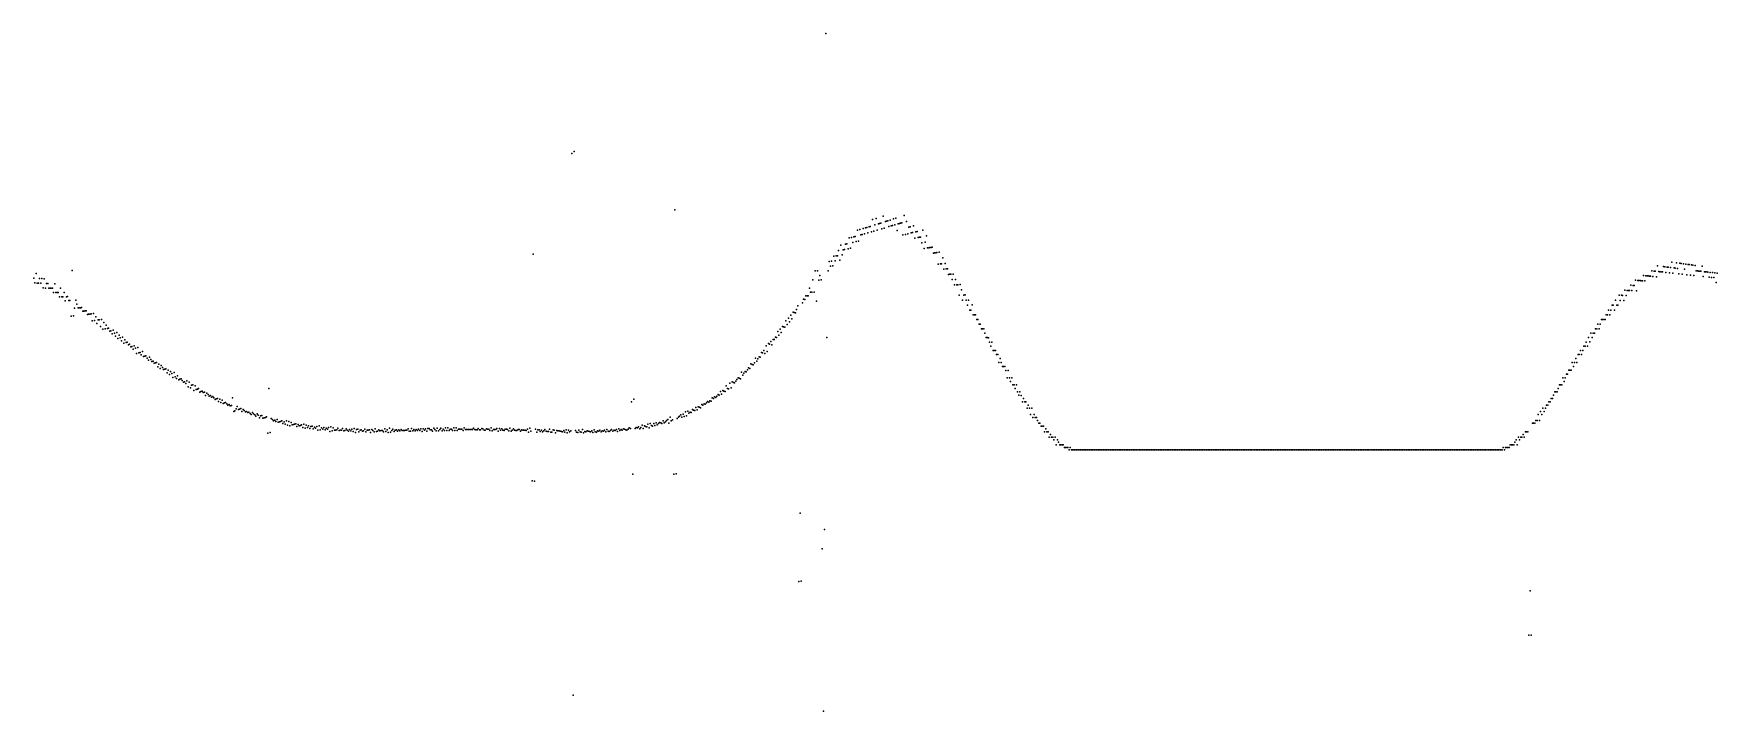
# Model space of a CAD drawing. Header units: metres. Extents: x 0 to 360, y 15 to 160.
import ezdxf

# ---------------------------------------------------------------- set-up
doc = ezdxf.new("R2010")
doc.units = ezdxf.units.M

msp = doc.modelspace()

# ---------------------------------------------------------------- linework, layer by layer
for p in [(169.5, 159.56), (115.25, 133.93), (115.75, 134.38), (137.25, 121.93), (179.5, 119.81), (180.25, 120.06), (180.75, 118.92), (181, 119), (181.25, 119.08), (181.75, 120.57), (182.25, 119.4), (182.5, 119.48), (182.75, 119.56), (183.25, 119.72), (184, 119.96), (184.5, 120.12), (185, 118.91), (185.25, 118.98), (185.5, 119.06), (185.75, 119.13), (186.25, 120.66), (186.75, 119.42), (174.5, 115.9), (175, 116.02), (175.5, 116.15), (175.75, 116.21), (176.25, 117.54), (176.5, 115.23), (176.75, 117.69), (177, 116.55), (177.25, 116.61), (177.5, 117.91), (177.75, 116.75), (178, 118.06), (178.25, 118.14), (178.5, 116.97), (178.75, 118.29), (179, 118.37), (179.25, 117.19), (179.75, 117.33), (180, 118.68), (180.5, 117.56), (181.5, 117.86), (182, 118.01), (183, 118.31), (183.5, 118.46), (183.75, 118.54), (184.25, 118.69), (184.75, 117.51), (186, 116.53), (186.5, 116.66), (187, 116.78), (187.25, 118.19), (187.5, 118.25), (187.75, 116.97), (188, 117.03), (188.25, 118.45), (188.5, 115.82), (188.75, 117.21), (189, 117.27), (189.25, 115.98), (189.5, 116.04), (189.75, 116.09), (190.25, 117.55), (191, 116.35), (107, 112.46), (171.25, 111.99), (171.75, 112.06), (172, 112.1), (172.25, 113.2), (172.75, 114.38), (173, 112.26), (173.25, 113.38), (173.5, 113.43), (173.75, 114.59), (174, 114.64), (174.25, 113.58), (174.75, 113.68), (175.25, 114.92), (176, 115.1), (190, 114.82), (190.5, 113.62), (190.75, 114.96), (191.25, 113.75), (191.5, 113.79), (191.75, 113.84), (192, 113.88), (192.25, 113.92), (192.5, 112.67), (192.75, 112.7), (193, 112.74), (193.25, 112.78), (193.75, 112.84), (194.5, 111.66), (0.75, 108.32), (8.5, 108.93), (167.25, 108.84), (167.75, 108.84), (170, 108.86), (170.25, 110.85), (170.5, 109.88), (170.75, 110.9), (171, 109.93), (171.5, 110.99), (172.5, 111.13), (193.5, 110.3), (194, 110.36), (194.25, 110.38), (194.75, 109.21), (195, 110.46), (195.25, 109.26), (195.5, 109.28), (195.75, 108.1), (196, 108.12), (196.25, 108.14), (196.75, 108.18), (346, 108.87), (346.5, 108.82), (346.75, 108.79), (347.25, 109.91), (347.5, 108.71), (347.75, 108.68), (348, 108.65), (348.25, 108.62), (348.5, 109.76), (348.75, 109.73), (349, 108.54), (349.25, 109.67), (349.5, 109.64), (349.75, 108.45), (350, 109.57), (350.25, 110.72), (350.5, 108.36), (350.75, 109.48), (351, 109.45), (351.25, 110.58), (351.5, 109.38), (351.75, 108.22), (352, 110.47), (352.25, 110.44), (352.5, 108.13), (352.75, 110.37), (353, 109.19), (353.25, 110.3), (353.5, 108.01), (353.75, 110.23), (354, 110.19), (354.25, 107.93), (354.5, 110.13), (354.75, 110.09), (355.25, 110.02), (355.5, 108.88), (355.75, 108.85), (356, 108.82), (356.25, 108.79), (356.5, 108.76), (356.75, 109.83), (357.25, 108.67), (357.5, 108.65), (357.75, 108.62), (358, 108.59), (358.5, 108.54), (359, 108.49), (359.5, 108.43), (360, 108.39), (0.25, 107.33), (0.5, 106.29), (1, 106.26), (1.25, 106.25), (1.5, 107.23), (1.75, 106.22), (2, 107.2), (2.25, 105.21), (2.5, 107.17), (2.75, 105.19), (3, 106.15), (3.25, 106.14), (3.5, 105.17), (3.75, 105.16), (4, 105.16), (4.25, 105.15), (4.75, 106.09), (6, 105.14), (166, 105.18), (166.75, 106.91), (168, 106.9), (168.25, 107.83), (168.5, 106.91), (196.5, 106.98), (197, 105.85), (197.25, 107.03), (197.5, 105.88), (197.75, 105.89), (198.25, 105.92), (198.5, 104.79), (340.25, 104.71), (340.75, 104.68), (341, 104.67), (341.25, 104.66), (341.5, 105.77), (341.75, 104.63), (342, 105.74), (342.25, 105.72), (342.5, 106.85), (342.75, 104.57), (343, 106.81), (343.25, 106.79), (343.5, 106.77), (343.75, 106.75), (344, 106.73), (344.25, 107.87), (344.5, 106.69), (344.75, 107.82), (345, 107.8), (345.25, 107.78), (345.5, 107.75), (345.75, 107.73), (346.25, 107.68), (347, 107.61), (355, 107.84), (357, 107.63), (358.25, 107.5), (358.75, 107.46), (359.25, 107.41), (359.75, 106.35), (4.5, 104.21), (5, 104.21), (5.25, 104.21), (5.5, 104.21), (5.75, 103.3), (6.25, 103.31), (6.5, 103.32), (6.75, 104.22), (7, 102.45), (7.25, 103.34), (7.5, 103.35), (7.75, 102.49), (8, 102.5), (9, 100.87), (9.25, 102.57), (9.5, 101.74), (9.75, 100.94), (10, 100.96), (10.25, 100.98), (10.5, 101.01), (163.5, 101.36), (164.5, 102.01), (164.75, 102.79), (165, 102.76), (165.25, 103.55), (165.5, 103.53), (165.75, 103.51), (166.25, 104.31), (166.5, 104.3), (167, 104.27), (167.5, 102.39), (198, 103.65), (198.75, 102.58), (199, 103.69), (199.25, 103.7), (199.5, 102.61), (199.75, 101.54), (200, 102.62), (200.75, 101.56), (337.5, 101.53), (337.75, 101.52), (338.25, 102.58), (338.5, 101.5), (338.75, 101.5), (339, 103.65), (339.25, 102.55), (339.5, 103.63), (339.75, 103.62), (340, 102.52), (340.5, 103.59), (8.25, 99.17), (8.75, 99.21), (10.75, 100.22), (11, 100.25), (11.25, 100.28), (11.5, 100.31), (11.75, 99.55), (12, 99.58), (12.25, 99.62), (12.5, 99.65), (12.75, 98.16), (13, 99.72), (13.25, 98.24), (13.5, 99.03), (13.75, 97.58), (14, 98.36), (14.25, 98.4), (14.75, 98.49), (15.25, 97.85), (15.75, 97.23), (161, 98.15), (161.25, 97.39), (161.5, 98.75), (161.75, 97.98), (162, 99.37), (162.25, 98.59), (162.5, 100.01), (162.75, 99.97), (163, 99.92), (163.25, 100.63), (200.25, 100.49), (200.5, 100.49), (201, 99.47), (201.25, 99.47), (201.5, 99.47), (201.75, 98.46), (202, 98.46), (202.25, 97.46), (202.5, 97.46), (334.5, 97.47), (335, 97.47), (335.25, 98.46), (335.5, 98.46), (335.75, 98.46), (336, 98.45), (336.25, 99.47), (336.5, 99.46), (336.75, 100.49), (337, 99.46), (337.25, 100.48), (338, 100.47), (14.5, 96.98), (15, 96.36), (15.5, 96.47), (16, 96.57), (16.25, 96.63), (16.5, 95.98), (16.75, 96.04), (17, 95.41), (17.25, 96.15), (17.5, 95.53), (17.75, 94.92), (18, 95.65), (18.25, 94.38), (18.5, 95.11), (18.75, 94.51), (19, 93.93), (19.25, 94.65), (19.75, 94.13), (20, 93.57), (20.25, 93.64), (157.75, 93.75), (158.25, 94.22), (158.5, 94.15), (158.75, 94.71), (159, 94.63), (159.25, 95.86), (159.5, 95.14), (159.75, 96.39), (160, 95.66), (160.25, 96.94), (160.5, 96.88), (160.75, 96.81), (169.75, 94.6), (202.75, 96.48), (203, 96.48), (203.25, 96.48), (203.5, 95.52), (203.75, 94.58), (204, 94.58), (204.25, 94.57), (204.5, 93.65), (205, 93.64), (332, 93.65), (332.5, 94.58), (332.75, 93.66), (333, 95.53), (333.25, 94.59), (333.5, 95.53), (333.75, 95.53), (334, 96.49), (334.25, 96.49), (334.75, 96.49), (19.5, 93.43), (20.5, 93.08), (20.75, 93.16), (21, 92.61), (21.25, 92.69), (21.5, 92.15), (21.75, 92.84), (22, 92.31), (22.25, 91.2), (22.5, 92.47), (22.75, 91.36), (23, 91.44), (23.25, 90.94), (23.5, 91.61), (23.75, 90.54), (24, 90.62), (24.25, 90.71), (24.5, 90.23), (25, 90.4), (154.5, 90.21), (155, 90.02), (155.25, 90.48), (155.5, 90.39), (155.75, 91.44), (156, 91.35), (156.25, 91.85), (156.5, 91.18), (156.75, 92.86), (157, 91.59), (157.25, 93.3), (157.5, 93.22), (158, 93.06), (204.75, 92.74), (205.25, 91.84), (205.5, 91.84), (205.75, 91.84), (206, 90.96), (206.25, 90.96), (206.75, 90.09), (329.75, 90.1), (330.25, 90.96), (330.5, 90.97), (330.75, 91.84), (331, 90.97), (331.25, 91.85), (331.5, 92.74), (331.75, 92.74), (332.25, 92.75), (24.75, 89.76), (25.25, 89.93), (25.5, 89.47), (25.75, 89.56), (26, 89.11), (26.25, 89.2), (26.5, 89.29), (26.75, 88.32), (27, 88.94), (27.25, 87.98), (27.5, 88.6), (27.75, 88.17), (28, 87.75), (28.25, 87.85), (28.5, 87.94), (28.75, 87.03), (29, 87.63), (29.25, 86.72), (29.5, 87.32), (29.75, 86.92), (30.25, 87.12), (31, 86.44), (151.5, 87.19), (151.75, 86.59), (152, 86.98), (152.25, 87.38), (152.5, 87.28), (152.75, 87.69), (153, 88.11), (153.25, 88.01), (153.5, 88.96), (153.75, 88.86), (154, 88.77), (154.25, 89.21), (154.75, 89.56), (206.5, 89.25), (207, 89.25), (207.25, 88.42), (207.5, 88.41), (207.75, 88.41), (208, 87.59), (208.5, 87.59), (327.75, 86.79), (328, 86.8), (328.25, 87.6), (328.5, 87.6), (328.75, 87.6), (329, 89.25), (329.25, 88.42), (329.5, 89.25), (330, 89.26), (30, 86.04), (30.5, 86.24), (30.75, 85.86), (31.25, 85.58), (31.5, 85.68), (31.75, 85.79), (32, 85.42), (32.25, 85.05), (32.5, 85.15), (32.75, 84.8), (33, 85.36), (33.25, 84.09), (33.5, 85.1), (33.75, 83.85), (34, 84.4), (34.25, 84.51), (34.5, 83.28), (34.75, 84.27), (35, 83.49), (35.25, 83.59), (35.5, 83.7), (35.75, 82.94), (36, 83.04), (36.25, 83.15), (36.5, 82.83), (36.75, 82.93), (50.5, 83.7), (147, 83.06), (147.5, 83.27), (147.75, 83.16), (148, 83.06), (148.25, 84.29), (148.5, 83.73), (148.75, 83.62), (149, 84.88), (149.25, 83.85), (149.5, 85.13), (149.75, 85.02), (150, 84.91), (150.25, 85.28), (150.5, 85.65), (150.75, 86.02), (151, 85.92), (151.25, 85.81), (208.25, 86.01), (208.75, 86), (209, 85.23), (209.25, 86), (209.5, 84.47), (209.75, 84.46), (210, 83.72), (210.25, 84.46), (210.5, 82.98), (211, 82.98), (325.25, 82.98), (325.5, 82.98), (325.75, 82.98), (326, 83.72), (326.25, 84.46), (326.5, 84.47), (326.75, 84.47), (327, 86), (327.25, 85.23), (327.5, 86), (37, 82.2), (37.25, 82.72), (37.5, 82.4), (37.75, 82.09), (38, 82.2), (38.25, 81.89), (38.5, 82), (38.75, 81.69), (39, 81.39), (39.25, 81.5), (39.5, 81.6), (39.75, 80.91), (40, 81.41), (40.25, 80.72), (40.5, 81.22), (40.75, 80.54), (41, 80.64), (41.25, 80.74), (41.5, 80.46), (41.75, 80.18), (42, 80.28), (42.25, 80), (42.5, 80.1), (42.75, 81.75), (43.5, 79.38), (43.75, 79.86), (44, 79.22), (44.25, 79.32), (44.5, 79.42), (45, 79.25), (128, 80.87), (128.5, 81.41), (141, 79.22), (141.75, 79.65), (142, 79.16), (142.25, 79.82), (142.5, 79.71), (142.75, 79.6), (143, 80.27), (143.25, 80.16), (143.5, 80.44), (143.75, 80.33), (144, 80.62), (144.25, 80.91), (144.5, 80.8), (144.75, 81.1), (145, 80.99), (145.25, 81.7), (145.5, 81.59), (145.75, 81.9), (146, 81.79), (146.25, 82.1), (146.5, 82.41), (146.75, 82.3), (147.25, 82.51), (210.75, 82.26), (211.25, 82.25), (211.5, 80.85), (211.75, 81.54), (212, 80.85), (212.25, 80.85), (212.5, 79.49), (212.75, 80.16), (213, 79.49), (213.5, 79.48), (322.75, 79.48), (323.25, 79.49), (323.5, 80.16), (323.75, 80.16), (324, 80.85), (324.25, 80.85), (324.5, 81.55), (324.75, 81.55), (325, 82.26), (43, 78.81), (43.25, 78.92), (44.75, 78.79), (45.25, 78.98), (45.5, 78.72), (45.75, 78.82), (46, 78.56), (46.25, 78.66), (46.5, 78.4), (46.75, 78.14), (47, 78.59), (47.25, 78.33), (47.5, 78.08), (47.75, 77.82), (48, 78.27), (48.25, 78.01), (48.5, 77.42), (48.75, 77.86), (49, 77.95), (49.25, 77.36), (49.5, 77.45), (49.75, 77.54), (50, 77.63), (51, 77.32), (51.25, 77.07), (51.5, 76.83), (51.75, 76.92), (52, 76.67), (52.25, 77.09), (52.5, 76.52), (52.75, 76.61), (53, 76.69), (53.25, 76.78), (53.5, 76.21), (53.75, 76.62), (54, 76.06), (54.25, 76.79), (54.5, 75.9), (54.75, 76.63), (55, 75.75), (55.25, 76.47), (55.5, 75.91), (55.75, 75.99), (56, 76.07), (56.25, 76.15), (56.5, 75.6), (56.75, 75.99), (57, 75.76), (57.25, 75.83), (57.5, 75.91), (58, 76.06), (58.5, 75.9), (59, 75.73), (59.5, 75.57), (59.75, 75.64), (60.75, 75.62), (61.25, 75.76), (130.25, 75.89), (130.75, 75.7), (131, 75.61), (131.5, 76.08), (132, 76.21), (132.25, 75.79), (132.5, 75.69), (132.75, 76.26), (133, 75.83), (133.25, 76.4), (133.5, 75.97), (133.75, 76.2), (134, 76.44), (134.25, 76.34), (134.5, 76.24), (134.75, 76.82), (135, 76.38), (135.25, 76.61), (135.5, 76.86), (135.75, 77.1), (136, 76.31), (136.25, 77.59), (136.5, 76.79), (136.75, 77.04), (137.75, 77.32), (138, 77.57), (138.25, 77.82), (138.5, 78.07), (138.75, 77.61), (139, 78.22), (139.25, 77.76), (139.5, 78.74), (139.75, 77.9), (140, 78.9), (140.25, 78.42), (140.5, 78.68), (140.75, 78.57), (141.25, 79.11), (141.5, 79), (213.25, 78.18), (213.75, 77.53), (214, 78.17), (214.25, 77.53), (214.5, 77.53), (214.75, 76.9), (215, 76.28), (215.25, 76.28), (215.5, 75.67), (215.75, 75.67), (216, 75.67), (320.5, 76.28), (320.75, 76.28), (321, 76.28), (321.25, 76.9), (321.5, 76.9), (321.75, 78.17), (322, 76.9), (322.25, 78.82), (322.5, 78.17), (323, 78.83), (50.25, 74.14), (50.75, 74.32), (57.75, 75.36), (58.25, 75.2), (58.75, 75.35), (59.25, 75.19), (60, 75.1), (60.25, 75.48), (60.5, 75.24), (61, 74.77), (61.5, 74.91), (61.75, 75.28), (62, 75.04), (62.25, 75.41), (62.5, 74.87), (62.75, 75.24), (63, 75), (63.25, 75.37), (63.5, 74.53), (63.75, 75.5), (64, 74.65), (64.25, 75.32), (64.5, 74.78), (64.75, 74.84), (65, 74.9), (65.25, 75.26), (65.5, 74.72), (65.75, 74.78), (66, 74.84), (66.25, 75.19), (66.5, 74.65), (66.75, 74.71), (67, 75.06), (67.25, 74.82), (67.5, 74.58), (67.75, 74.93), (68, 74.69), (68.25, 75.04), (68.5, 74.5), (68.75, 75.14), (69, 74.31), (69.25, 74.95), (69.5, 75), (69.75, 74.46), (70, 74.8), (70.25, 74.85), (70.5, 74.6), (70.75, 74.65), (71, 74.99), (71.25, 74.45), (71.5, 74.78), (71.75, 74.83), (72, 74.87), (72.25, 74.33), (72.5, 74.96), (72.75, 74.71), (73, 74.46), (73.25, 75.09), (73.5, 74.54), (73.75, 74.58), (74, 74.91), (74.25, 74.66), (74.5, 74.7), (74.75, 74.73), (75, 74.48), (75.25, 75.1), (75.5, 74.55), (75.75, 74.88), (76, 74.33), (76.25, 75.24), (76.5, 74.4), (76.75, 74.72), (77, 75.05), (77.25, 74.5), (77.5, 74.82), (77.75, 74.85), (78, 74.59), (78.25, 74.91), (78.5, 74.64), (78.75, 74.96), (79, 74.7), (79.25, 74.73), (79.5, 74.75), (79.75, 74.78), (80, 74.8), (80.25, 75.12), (80.5, 74.56), (80.75, 74.59), (81, 75.19), (81.25, 74.63), (81.5, 74.94), (81.75, 74.67), (82, 74.98), (82.25, 74.71), (82.5, 75.02), (82.75, 74.75), (83, 75.06), (83.25, 74.49), (83.5, 75.09), (83.75, 74.82), (84, 75.12), (84.25, 74.56), (84.5, 75.15), (84.75, 75.15), (85, 74.9), (85.25, 74.9), (85.5, 74.62), (85.75, 75.21), (86, 74.93), (86.25, 74.65), (86.5, 75.24), (86.75, 74.67), (87, 74.97), (87.25, 75.26), (87.5, 74.69), (87.75, 74.99), (88, 74.7), (88.25, 75.29), (88.5, 74.71), (88.75, 75.3), (89, 74.72), (89.25, 75.01), (89.5, 75.01), (89.75, 74.72), (90, 75.3), (90.25, 74.72), (90.5, 75.3), (90.75, 74.72), (91, 75.01), (91.25, 75.01), (91.5, 75), (91.75, 75), (92, 74.71), (92.25, 75.28), (92.5, 74.98), (92.75, 74.98), (93, 74.97), (93.25, 74.96), (93.5, 74.96), (93.75, 74.95), (94, 74.94), (94.25, 75.22), (94.5, 74.92), (94.75, 74.91), (95, 74.9), (95.25, 75.17), (95.5, 74.87), (95.75, 74.86), (96, 75.13), (96.25, 75.12), (96.5, 74.81), (96.75, 74.8), (97, 75.07), (97.25, 75.05), (97.5, 75.04), (97.75, 74.73), (98, 75.29), (98.25, 74.69), (98.5, 74.96), (98.75, 74.94), (99, 74.92), (99.25, 75.19), (99.5, 74.58), (99.75, 75.14), (100, 74.82), (100.25, 75.09), (100.5, 74.77), (100.75, 74.75), (101, 75.01), (101.25, 74.99), (101.5, 74.96), (101.75, 74.64), (102, 75.2), (102.25, 74.58), (102.5, 74.84), (102.75, 75.11), (103, 74.78), (103.25, 74.75), (103.5, 74.72), (103.75, 74.98), (104, 74.94), (104.25, 74.62), (104.5, 74.87), (104.75, 74.84), (105, 74.8), (105.25, 74.77), (105.5, 74.73), (105.75, 74.99), (106, 74.36), (106.25, 75.2), (106.5, 74.58), (107.5, 75), (107.75, 74.37), (108, 74.91), (108.25, 74.87), (108.5, 74.53), (108.75, 74.78), (109, 74.44), (109.25, 74.69), (109.5, 74.94), (109.75, 74.6), (110, 74.55), (110.25, 74.5), (110.5, 75.04), (110.75, 74.4), (111, 74.35), (111.25, 74.89), (111.5, 74.84), (111.75, 74.2), (112, 74.74), (112.25, 74.68), (112.5, 74.63), (112.75, 74.57), (113, 74.52), (113.25, 74.47), (113.5, 74.71), (113.75, 74.35), (114, 74.89), (114.25, 74.24), (114.5, 74.77), (114.75, 74.42), (115, 74.66), (116, 74.71), (116.25, 74.35), (116.5, 74.29), (116.75, 74.82), (117, 74.46), (117.25, 74.4), (117.5, 74.93), (117.75, 74.27), (118, 74.5), (118.25, 74.43), (118.5, 74.66), (118.75, 74.6), (119, 74.53), (119.25, 74.46), (119.5, 74.69), (119.75, 74.32), (120, 74.85), (120.25, 74.48), (120.5, 74.41), (120.75, 74.64), (121, 74.57), (121.25, 74.8), (121.5, 74.42), (121.75, 74.65), (122, 74.57), (122.25, 74.8), (122.5, 74.42), (122.75, 74.96), (123, 74.57), (123.25, 74.5), (123.5, 74.72), (123.75, 74.95), (124, 74.57), (124.25, 74.79), (124.5, 74.71), (124.75, 74.94), (125, 74.55), (125.25, 75.09), (125.5, 74.7), (125.75, 74.93), (126, 74.84), (126.25, 75.07), (126.5, 74.99), (126.75, 74.9), (127, 74.82), (127.25, 75.04), (127.5, 75.27), (127.75, 75.18), (128.75, 75.15), (129, 75.38), (129.25, 75.29), (129.5, 75.52), (129.75, 75.11), (130, 75.34), (130.5, 75.15), (131.25, 75.52), (131.75, 75.33), (216.25, 74.48), (216.5, 75.07), (216.75, 74.48), (217, 74.48), (217.25, 73.33), (217.5, 73.9), (217.75, 73.33), (218, 73.33), (218.25, 72.76), (218.5, 73.33), (219, 72.76), (219.25, 72.21), (316.75, 72.21), (317, 72.76), (317.5, 73.33), (317.75, 72.76), (318, 73.33), (318.25, 73.33), (318.5, 73.9), (318.75, 73.33), (319, 74.48), (319.25, 74.48), (319.5, 74.48), (218.75, 71.66), (219.5, 71.66), (219.75, 71.66), (220, 71.66), (220.25, 71.66), (220.5, 71.13), (220.75, 71.13), (221, 71.13), (221.25, 71.13), (221.5, 70.6), (221.75, 71.13), (222, 70.6), (222.25, 70.6), (222.5, 70.6), (222.75, 70.6), (223, 70.6), (223.25, 70.6), (223.5, 70.6), (223.75, 70.6), (224, 70.6), (224.25, 70.6), (224.5, 70.6), (224.75, 70.6), (225, 70.6), (225.25, 70.6), (225.5, 70.6), (225.75, 70.6), (226, 70.6), (226.25, 70.6), (226.5, 70.6), (226.75, 70.6), (227, 70.6), (227.25, 70.6), (227.5, 70.6), (227.75, 70.6), (228, 70.6), (228.25, 70.6), (228.5, 70.6), (228.75, 70.6), (229, 70.6), (229.25, 70.6), (229.5, 70.6), (229.75, 70.6), (230, 70.6), (230.25, 70.6), (230.5, 70.6), (230.75, 70.6), (231, 70.6), (231.25, 70.6), (231.5, 70.6), (231.75, 70.6), (232, 70.6), (232.25, 70.6), (232.5, 70.6), (232.75, 70.6), (233, 70.6), (233.25, 70.6), (233.5, 70.6), (233.75, 70.6), (234, 70.6), (234.25, 70.6), (234.5, 70.6), (234.75, 70.6), (235, 70.6), (235.25, 70.6), (235.5, 70.6), (235.75, 70.6), (236, 70.6), (236.25, 70.6), (236.5, 70.6), (236.75, 70.6), (237, 70.6), (237.25, 70.6), (237.5, 70.6), (237.75, 70.6), (238, 70.6), (238.25, 70.6), (238.5, 70.6), (238.75, 70.6), (239, 70.6), (239.25, 70.6), (239.5, 70.6), (239.75, 70.6), (240, 70.6), (240.25, 70.6), (240.5, 70.6), (240.75, 70.6), (241, 70.6), (241.25, 70.6), (241.5, 70.6), (241.75, 70.6), (242, 70.6), (242.25, 70.6), (242.5, 70.6), (242.75, 70.6), (243, 70.6), (243.25, 70.6), (243.5, 70.6), (243.75, 70.6), (244, 70.6), (244.25, 70.6), (244.5, 70.6), (244.75, 70.6), (245, 70.6), (245.25, 70.6), (245.5, 70.6), (245.75, 70.6), (246, 70.6), (246.25, 70.6), (246.5, 70.6), (246.75, 70.6), (247, 70.6), (247.25, 70.6), (247.5, 70.6), (247.75, 70.6), (248, 70.6), (248.25, 70.6), (248.5, 70.6), (248.75, 70.6), (249, 70.6), (249.25, 70.6), (249.5, 70.6), (249.75, 70.6), (250, 70.6), (250.25, 70.6), (250.5, 70.6), (250.75, 70.6), (251, 70.6), (251.25, 70.6), (251.5, 70.6), (251.75, 70.6), (252, 70.6), (252.25, 70.6), (252.5, 70.6), (252.75, 70.6), (253, 70.6), (253.25, 70.6), (253.5, 70.6), (253.75, 70.6), (254, 70.6), (254.25, 70.6), (254.5, 70.6), (254.75, 70.6), (255, 70.6), (255.25, 70.6), (255.5, 70.6), (255.75, 70.6), (256, 70.6), (256.25, 70.6), (256.5, 70.6), (256.75, 70.6), (257, 70.6), (257.25, 70.6), (257.5, 70.6), (257.75, 70.6), (258, 70.6), (258.25, 70.6), (258.5, 70.6), (258.75, 70.6), (259, 70.6), (259.25, 70.6), (259.5, 70.6), (259.75, 70.6), (260, 70.6), (260.25, 70.6), (260.5, 70.6), (260.75, 70.6), (261, 70.6), (261.25, 70.6), (261.5, 70.6), (261.75, 70.6), (262, 70.6), (262.25, 70.6), (262.5, 70.6), (262.75, 70.6), (263, 70.6), (263.25, 70.6), (263.5, 70.6), (263.75, 70.6), (264, 70.6), (264.25, 70.6), (264.5, 70.6), (264.75, 70.6), (265, 70.6), (265.25, 70.6), (265.5, 70.6), (265.75, 70.6), (266, 70.6), (266.25, 70.6), (266.5, 70.6), (266.75, 70.6), (267, 70.6), (267.25, 70.6), (267.5, 70.6), (267.75, 70.6), (268, 70.6), (268.25, 70.6), (268.5, 70.6), (268.75, 70.6), (269, 70.6), (269.25, 70.6), (269.5, 70.6), (269.75, 70.6), (270, 70.6), (270.25, 70.6), (270.5, 70.6), (270.75, 70.6), (271, 70.6), (271.25, 70.6), (271.5, 70.6), (271.75, 70.6), (272, 70.6), (272.25, 70.6), (272.5, 70.6), (272.75, 70.6), (273, 70.6), (273.25, 70.6), (273.5, 70.6), (273.75, 70.6), (274, 70.6), (274.25, 70.6), (274.5, 70.6), (274.75, 70.6), (275, 70.6), (275.25, 70.6), (275.5, 70.6), (275.75, 70.6), (276, 70.6), (276.25, 70.6), (276.5, 70.6), (276.75, 70.6), (277, 70.6), (277.25, 70.6), (277.5, 70.6), (277.75, 70.6), (278, 70.6), (278.25, 70.6), (278.5, 70.6), (278.75, 70.6), (279, 70.6), (279.25, 70.6), (279.5, 70.6), (279.75, 70.6), (280, 70.6), (280.25, 70.6), (280.5, 70.6), (280.75, 70.6), (281, 70.6), (281.25, 70.6), (281.5, 70.6), (281.75, 70.6), (282, 70.6), (282.25, 70.6), (282.5, 70.6), (282.75, 70.6), (283, 70.6), (283.25, 70.6), (283.5, 70.6), (283.75, 70.6), (284, 70.6), (284.25, 70.6), (284.5, 70.6), (284.75, 70.6), (285, 70.6), (285.25, 70.6), (285.5, 70.6), (285.75, 70.6), (286, 70.6), (286.25, 70.6), (286.5, 70.6), (286.75, 70.6), (287, 70.6), (287.25, 70.6), (287.5, 70.6), (287.75, 70.6), (288, 70.6), (288.25, 70.6), (288.5, 70.6), (288.75, 70.6), (289, 70.6), (289.25, 70.6), (289.5, 70.6), (289.75, 70.6), (290, 70.6), (290.25, 70.6), (290.5, 70.6), (290.75, 70.6), (291, 70.6), (291.25, 70.6), (291.5, 70.6), (291.75, 70.6), (292, 70.6), (292.25, 70.6), (292.5, 70.6), (292.75, 70.6), (293, 70.6), (293.25, 70.6), (293.5, 70.6), (293.75, 70.6), (294, 70.6), (294.25, 70.6), (294.5, 70.6), (294.75, 70.6), (295, 70.6), (295.25, 70.6), (295.5, 70.6), (295.75, 70.6), (296, 70.6), (296.25, 70.6), (296.5, 70.6), (296.75, 70.6), (297, 70.6), (297.25, 70.6), (297.5, 70.6), (297.75, 70.6), (298, 70.6), (298.25, 70.6), (298.5, 70.6), (298.75, 70.6), (299, 70.6), (299.25, 70.6), (299.5, 70.6), (299.75, 70.6), (300, 70.6), (300.25, 70.6), (300.5, 70.6), (300.75, 70.6), (301, 70.6), (301.25, 70.6), (301.5, 70.6), (301.75, 70.6), (302, 70.6), (302.25, 70.6), (302.5, 70.6), (302.75, 70.6), (303, 70.6), (303.25, 70.6), (303.5, 70.6), (303.75, 70.6), (304, 70.6), (304.25, 70.6), (304.5, 70.6), (304.75, 70.6), (305, 70.6), (305.25, 70.6), (305.5, 70.6), (305.75, 70.6), (306, 70.6), (306.25, 70.6), (306.5, 70.6), (306.75, 70.6), (307, 70.6), (307.25, 70.6), (307.5, 70.6), (307.75, 70.6), (308, 70.6), (308.25, 70.6), (308.5, 70.6), (308.75, 70.6), (309, 70.6), (309.25, 70.6), (309.5, 70.6), (309.75, 70.6), (310, 70.6), (310.25, 70.6), (310.5, 70.6), (310.75, 70.6), (311, 70.6), (311.25, 70.6), (311.5, 70.6), (311.75, 70.6), (312, 70.6), (312.25, 70.6), (312.5, 70.6), (312.75, 70.6), (313, 70.6), (313.25, 70.6), (313.5, 70.6), (313.75, 70.6), (314, 70.6), (314.25, 71.13), (314.5, 70.6), (314.75, 71.13), (315, 71.13), (315.25, 71.13), (315.5, 71.13), (315.75, 71.66), (316, 71.66), (316.25, 71.66), (316.5, 71.66), (317.25, 71.66), (128.25, 65.4), (137, 65.43), (137.5, 65.49), (106.75, 63.99), (107.25, 63.92), (164, 57.04), (169.25, 53.58), (168.75, 49.45), (163.75, 42.46), (164.25, 42.52), (320, 40.46), (319.75, 30.97), (320.25, 30.97), (115.5, 18.13), (169, 14.71)]:
    msp.add_point(p)

doc.saveas('drawing.dxf')
